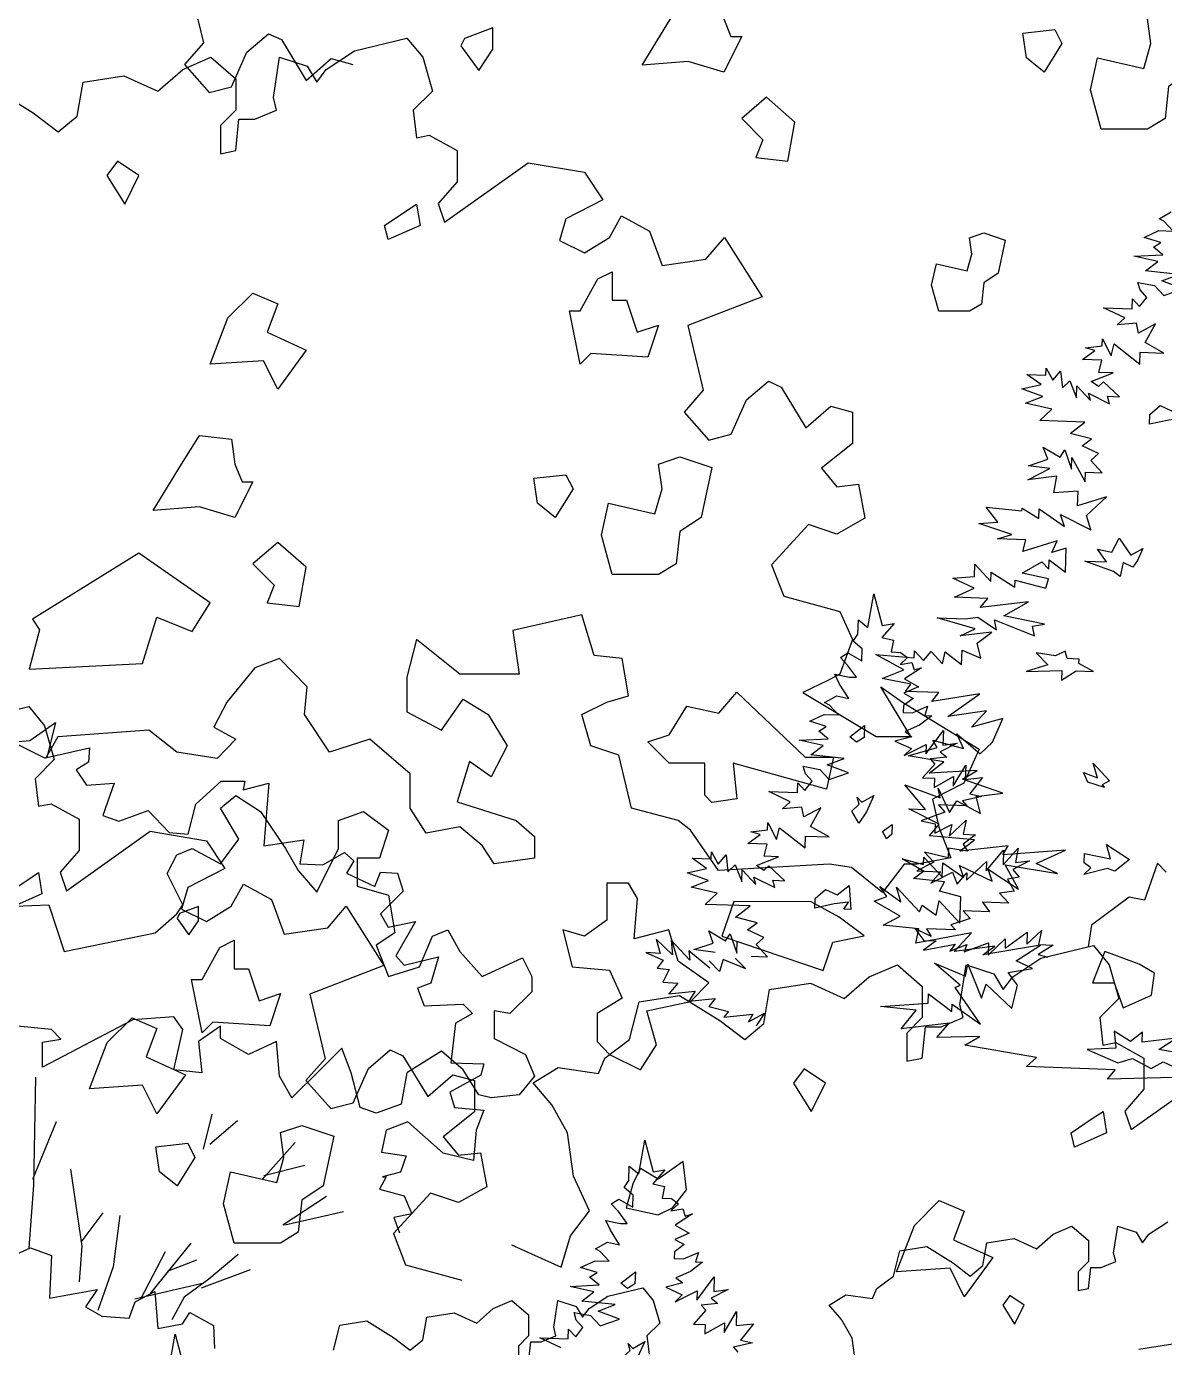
# Model space of a CAD drawing. Header units: inches. Extents: x 11.9 to 85.3, y 21.1 to 37.4.
# Drawn here: x 26.448 to 27.016, y 23.206 to 23.866 of the extents above; entities that cross this region are included whole.
import ezdxf

# ---------------------------------------------------------------- set-up
doc = ezdxf.new("R2010")
doc.units = ezdxf.units.IN
doc.header["$MEASUREMENT"] = 0
doc.layers.add('CAY', color=94, linetype='Continuous')
doc.layers.add('CAY-3', color=61, linetype='Continuous')

# ---------------------------------------------------------------- blocks, each defined once
blk = doc.blocks.new('A$C76451831')
at = {"layer": 'CAY'}
for p, q in [((2471.8, 2031.9), (2478.5, 2069.3)), ((2478.5, 2069.3), (2487.7, 2034.1)), ((2460.6, 2024.6), (2461.2, 2040.4)), ((2461.2, 2040.4), (2471.8, 2031.9)), ((2500.9, 2036.3), (2487.3, 2020.9)), ((2487.7, 2034.1), (2500.9, 2036.3)), ((2455.4, 2016.6), (2460.6, 2024.6)), ((2465.5, 2008.1), (2455.4, 2016.6)), ((2487.3, 2020.9), (2500.3, 2017.8)), ((2500.3, 2017.8), (2497.6, 2004.7)), ((2441.2, 1998.5), (2449.5, 2003.7)), ((2449, 1990.1), (2441.2, 1998.5)), ((2449.5, 2003.7), (2465, 1995)), ((2465, 1995), (2465.5, 2008.1)), ((2497.6, 2004.7), (2508, 2004.3)), ((2515.9, 1998.6), (2507.5, 1990.8)), ((2508, 2004.3), (2515.9, 1998.6)), ((2459, 1976.6), (2449, 1990.1)), ((2507.5, 1990.8), (2520.7, 1993)), ((2531.4, 1987.2), (2512.4, 1974.7)), ((2520.7, 1993), (2523.1, 1984.8)), ((2523.1, 1984.8), (2531.4, 1987.2)), ((2435.1, 1980.1), (2451.3, 1976.8)), ((2440.1, 1969.1), (2435.1, 1980.1)), ((2450.4, 1952.9), (2440.1, 1969.1)), ((2451.3, 1976.8), (2459, 1976.6)), ((2512.4, 1974.7), (2527.9, 1966)), ((2423.5, 1948.4), (2437, 1956)), ((2437, 1956), (2450.4, 1952.9)), ((2527.9, 1966), (2511.8, 1958.9)), ((2511.8, 1958.9), (2522, 1953.1)), ((1479.9, 1929.8), (1538.3, 1944)), ((1538.3, 1944), (1555.9, 1922.7)), ((2428.9, 1945.4), (2423.5, 1948.4)), ((2438.9, 1934.7), (2428.9, 1945.4)), ((2511.3, 1945.3), (2511.1, 1937.6)), ((2522, 1953.1), (2511.3, 1945.3)), ((2521.5, 1937.2), (2538.1, 1944.4)), ((2538.1, 1944.4), (2535, 1934)), ((2407, 1927.6), (2423.1, 1935.2)), ((2425.3, 1922), (2407, 1927.6)), ((2423.1, 1935.2), (2438.9, 1934.7)), ((2511.1, 1937.6), (2521.5, 1937.2)), ((2542.7, 1933.8), (2529.2, 1923.4)), ((2535, 1934), (2542.7, 1933.8)), ((1555.9, 1922.7), (1566.6, 1885)), ((2417, 1916.8), (2425.3, 1922)), ((2427.6, 1908.3), (2417, 1916.8)), ((2520.6, 1910.5), (2501.8, 1905.7)), ((2529.2, 1923.4), (2513.1, 1916.2)), ((2513.1, 1916.2), (2520.6, 1910.5)), ((2536.2, 1891.4), (2555.7, 1917.4)), ((2555.7, 1917.4), (2555.1, 1901.1)), ((2395.4, 1906.7), (2427.6, 1908.3)), ((2421.9, 1900.8), (2395.4, 1906.7)), ((2408.4, 1890.4), (2421.9, 1900.8)), ((2501.8, 1905.7), (2520.1, 1897.4)), ((2512.1, 1889.5), (2536.6, 1901.8)), ((2520.1, 1897.4), (2512.1, 1889.5)), ((2536.6, 1901.8), (2536.2, 1891.4)), ((2571.1, 1903.3), (2552.1, 1893.5)), ((2555.1, 1901.1), (2571.1, 1903.3)), ((1566.6, 1885), (1545.3, 1863.8)), ((2445.4, 1886.4), (2408.4, 1890.4)), ((2426.6, 1879.3), (2445.4, 1886.4)), ((2559.6, 1887.8), (2541, 1885.8)), ((2541, 1885.8), (2546.2, 1880.1)), ((2552.1, 1893.5), (2559.6, 1887.8)), ((2402.2, 1869.3), (2399.8, 1877.6)), ((2399.8, 1877.6), (2418.2, 1874.2)), ((2409.6, 1860.9), (2402.2, 1869.3)), ((2418.2, 1874.2), (2428.7, 1862.9)), ((2450.3, 1870.4), (2426.6, 1879.3)), ((2428.7, 1862.9), (2450.3, 1870.4)), ((2546.2, 1880.1), (2532.6, 1864.8)), ((2545.3, 1853.9), (2567, 1866.3)), ((2566.7, 1855.4), (2580.6, 1878.9)), ((2567, 1866.3), (2566.7, 1855.4)), ((2580.6, 1878.9), (2580.1, 1863.1)), ((1545.3, 1863.8), (1548.9, 1833.1)), ((2393.3, 1848.3), (2393.7, 1859.2)), ((2393.7, 1859.2), (2401.6, 1850.7)), ((2401.6, 1850.7), (2409.6, 1860.9)), ((2532.6, 1864.8), (2545.7, 1864.3)), ((2545.7, 1864.3), (2545.3, 1853.9)), ((2580.1, 1863.1), (2599.2, 1865.2)), ((2599.2, 1865.2), (2585, 1847.1)), ((2361.6, 1849.4), (2393.3, 1848.3)), ((2385.3, 1838.2), (2361.6, 1849.4)), ((2376.8, 1830.3), (2385.3, 1838.2)), ((2598.4, 1843.9), (2577, 1839.2)), ((2577, 1839.2), (2581.8, 1833.6)), ((2585, 1847.1), (2598.4, 1843.9)), ((1548.9, 1833.1), (1563, 1836)), ((1563, 1836), (1594.3, 1818.9)), ((2398.2, 1832.3), (2376.8, 1830.3)), ((2400.5, 1821.3), (2398.2, 1832.3)), ((2419.5, 1831.5), (2400.5, 1821.3)), ((2407.9, 1810.6), (2419.5, 1831.5)), ((2557.5, 1826.7), (2530.9, 1816.8)), ((2581.8, 1833.6), (2550.1, 1834.7)), ((2550.1, 1834.7), (2557.5, 1826.7)), ((1594.3, 1818.9), (1594.3, 1784.1)), ((2360.1, 1806.9), (2360.4, 1815)), ((2360.4, 1815), (2370.2, 1796.1)), ((2370.2, 1796.1), (2373.4, 1809.1)), ((2373.4, 1809.1), (2402, 1786.8)), ((2428.8, 1799), (2407.9, 1810.6)), ((2530.9, 1816.8), (2546.6, 1813.5)), ((2546.6, 1813.5), (2546.3, 1803.1)), ((2546.3, 1803.1), (2565.2, 1812.8)), ((2562, 1799.8), (2581.2, 1817.7)), ((2565.2, 1812.8), (2562, 1799.8)), ((2581.2, 1817.7), (2577.9, 1802)), ((1580.1, 1739.3), (1673.3, 1805.4)), ((1673.3, 1805.4), (1735.8, 1794.7)), ((1735.8, 1794.7), (1756.4, 1764.1)), ((2338.3, 1791.8), (2351.8, 1801.7)), ((2341.5, 1804.8), (2360.1, 1806.9)), ((2351.8, 1801.7), (2341.5, 1804.8)), ((2402, 1786.8), (2402.5, 1799.9)), ((2402.5, 1799.9), (2428.8, 1799)), ((2591.5, 1801.5), (2577.6, 1791.1)), ((2577.9, 1802), (2591.5, 1801.5)), ((1594.3, 1784.1), (1573, 1759.9)), ((2297.4, 1774.6), (2297.7, 1782.3)), ((2297.7, 1782.3), (2305.3, 1768.9)), ((2305.3, 1768.9), (2313.9, 1779)), ((2313.9, 1779), (2315.9, 1760.3)), ((2359.6, 1791), (2338.3, 1791.8)), ((2356.4, 1777.5), (2359.6, 1791)), ((2561.2, 1775.8), (2534.7, 1782.2)), ((2534.7, 1782.2), (2545.1, 1770.9)), ((2561.5, 1786.7), (2561.2, 1775.8)), ((2582.7, 1783.2), (2561.5, 1786.7)), ((2577.6, 1791.1), (2582.7, 1783.2)), ((2603.3, 1761.2), (2622.6, 1784.5)), ((2622.1, 1768.2), (2639, 1786.7)), ((2622.6, 1784.5), (2622.1, 1768.2)), ((2639, 1786.7), (2635.8, 1770.5)), ((1756.4, 1764.1), (1715.1, 1742.8)), ((2270.6, 1759.2), (2292, 1763.9)), ((2292, 1763.9), (2276.1, 1775.3)), ((2276.1, 1775.3), (2297.4, 1774.6)), ((2315.9, 1760.3), (2323.9, 1768.2)), ((2323.9, 1768.2), (2331.4, 1749.4)), ((2347.9, 1767.4), (2372.2, 1777)), ((2355.9, 1761.7), (2347.9, 1767.4)), ((2361.5, 1766.9), (2355.9, 1761.7)), ((2372.2, 1777), (2356.4, 1777.5)), ((2379.5, 1750.4), (2361.5, 1766.9)), ((2545.1, 1770.9), (2526.2, 1761.2)), ((2581.6, 1751.1), (2603.6, 1771.6)), ((2603.6, 1771.6), (2603.3, 1761.2)), ((2651.7, 1772.6), (2632.8, 1762.9)), ((2635.8, 1770.5), (2651.7, 1772.6)), ((1573, 1759.9), (1580.1, 1739.3)), ((2294.3, 1750.7), (2270.6, 1759.2)), ((2275, 1743.2), (2294.3, 1750.7)), ((2331.4, 1749.4), (2331.9, 1762.5)), ((2331.9, 1762.5), (2347.1, 1746.1)), ((2347.1, 1746.1), (2344.7, 1754.4)), ((2344.7, 1754.4), (2368.3, 1742.7)), ((2365.9, 1750.9), (2379.5, 1750.4)), ((2368.3, 1742.7), (2365.9, 1750.9)), ((2526.2, 1761.2), (2552.9, 1760.2)), ((2552.9, 1760.2), (2541.6, 1747.5)), ((2541.6, 1747.5), (2566, 1759.8)), ((2566, 1759.8), (2571, 1746.5)), ((2571, 1746.5), (2581.9, 1759.2)), ((2581.9, 1759.2), (2581.6, 1751.1)), ((2640.2, 1754.5), (2627, 1752.2)), ((2627, 1752.2), (2634.6, 1738.8)), ((2632.8, 1762.9), (2640.2, 1754.5)), ((1715.1, 1742.8), (1708.1, 1718.6)), ((1763.5, 1722.2), (1777.1, 1746.4)), ((1777.1, 1746.4), (1808.3, 1729.3)), ((2304.2, 1736.7), (2275, 1743.2)), ((2290.6, 1724.1), (2304.2, 1736.7)), ((2634.6, 1738.8), (2618.3, 1736.6)), ((2618.3, 1736.6), (2628.7, 1725.4)), ((1735.8, 1705.1), (1763.5, 1722.2)), ((1808.3, 1729.3), (1822.5, 1690.9)), ((1870.8, 1698), (1891.4, 1722.2)), ((1891.4, 1722.2), (1933.3, 1656.1)), ((2340.9, 1722.3), (2290.6, 1724.1)), ((2324.6, 1709.7), (2340.9, 1722.3)), ((2628.7, 1725.4), (2599.3, 1726.4)), ((2599.3, 1726.4), (2607.1, 1715.7)), ((1708.1, 1718.6), (1735.8, 1705.1)), ((2348.4, 1703.5), (2324.6, 1709.7)), ((2585.5, 1708.3), (2564, 1701.4)), ((2577.7, 1716.8), (2585.5, 1708.3)), ((2607.1, 1715.7), (2577.7, 1716.8)), ((1822.5, 1690.9), (1870.8, 1698)), ((2294.6, 1694.5), (2313.2, 1683.4)), ((2299.6, 1681.1), (2294.6, 1694.5)), ((2313.2, 1683.4), (2318.5, 1691.4)), ((2318.5, 1691.4), (2325.9, 1669.8)), ((2337.7, 1695.7), (2348.4, 1703.5)), ((2356, 1687.3), (2337.7, 1695.7)), ((2524, 1697.3), (2533.9, 1683.8)), ((2542.3, 1688.5), (2524, 1697.3)), ((2569.2, 1695.7), (2537.1, 1696.9)), ((2537.1, 1696.9), (2542.3, 1688.5)), ((2564, 1701.4), (2569.2, 1695.7)), ((2624.3, 1675.2), (2648.9, 1693)), ((2648.4, 1679.8), (2664.8, 1695.1)), ((2648.9, 1693), (2648.4, 1679.8)), ((2664.8, 1695.1), (2661.6, 1679.4)), ((2236.3, 1685.2), (2240.6, 1669.3)), ((2254.4, 1667.9), (2236.3, 1685.2)), ((2252.8, 1684.1), (2254.4, 1667.9)), ((2273.6, 1662), (2252.8, 1684.1)), ((2278, 1673.7), (2299.6, 1681.1)), ((2325.9, 1669.8), (2326.4, 1682.9)), ((2347.5, 1679.5), (2356, 1687.3)), ((2360.2, 1665.9), (2347.5, 1679.5)), ((2547.5, 1683.4), (2533.6, 1673)), ((2533.6, 1673), (2568.7, 1679.9)), ((2533.9, 1683.8), (2547.5, 1683.4)), ((2568.7, 1679.9), (2563, 1671.9)), ((2563, 1671.9), (2581.8, 1679.4)), ((2578.8, 1671.4), (2605.9, 1681.3)), ((2581.8, 1679.4), (2578.8, 1671.4)), ((2605.4, 1667.7), (2624.6, 1685.6)), ((2605.9, 1681.3), (2605.4, 1667.7)), ((2624.6, 1685.6), (2624.3, 1675.2)), ((2677.9, 1678.8), (2661.2, 1668.5)), ((2661.6, 1679.4), (2677.9, 1678.8)), ((2664.3, 1664.1), (2722.6, 1678.3)), ((2722.6, 1678.3), (2740.3, 1657)), ((2224.6, 1670.4), (2244.1, 1661.9)), ((2240.6, 1669.3), (2224.6, 1670.4)), ((2244.1, 1661.9), (2237.2, 1653)), ((2272.6, 1672.4), (2273.6, 1662)), ((2295.9, 1653.3), (2272.6, 1672.4)), ((2301.9, 1670.6), (2278, 1673.7)), ((2306.7, 1649.3), (2295.1, 1661.4)), ((2310.8, 1662.9), (2306.7, 1649.3)), ((2336, 1652.2), (2310.8, 1662.9)), ((2323.9, 1664.2), (2336, 1652.2)), ((2341.7, 1666.5), (2360.2, 1665.9)), ((2633, 1643.5), (2664.3, 1664.1)), ((2661.2, 1668.5), (2672, 1665.4)), ((1933.3, 1656.1), (1850.8, 1624.3)), ((2237.2, 1653), (2250.5, 1651.6)), ((2250.5, 1651.6), (2243.7, 1637.7)), ((2473.2, 1643.5), (2504.5, 1657)), ((2504.5, 1657), (2532.2, 1632.9)), ((2574, 1612.2), (2581.1, 1657)), ((2581.1, 1657), (2611.8, 1647)), ((2611.8, 1647), (2622.4, 1629.3)), ((2740.3, 1657), (2750.9, 1619.3)), ((2243.7, 1637.7), (2260.2, 1636.6)), ((2260.2, 1636.6), (2250.4, 1624.7)), ((2362.4, 1629.3), (2407.8, 1636.4)), ((2407.8, 1636.4), (2445.5, 1619.3)), ((2445.5, 1619.3), (2473.2, 1643.5)), ((2532.2, 1632.9), (2532.2, 1598.1)), ((2622.4, 1629.3), (2633, 1643.5)), ((1850.8, 1624.3), (1867.9, 1552.3)), ((2217.3, 1615.8), (2262.1, 1622.8)), ((2250.4, 1624.7), (2279.7, 1627.6)), ((2262.1, 1622.8), (2306.9, 1595.1)), ((2279.7, 1627.6), (2272.6, 1616.4)), ((2272.6, 1616.4), (2301.9, 1619.3)), ((2301.9, 1619.3), (2294.6, 1610.4)), ((2355.9, 1591.6), (2362.4, 1629.3)), ((2750.9, 1619.3), (2729.7, 1598.1)), ((2206.7, 1573.9), (2217.3, 1615.8)), ((2294.6, 1610.4), (2316.5, 1604.8)), ((2316.5, 1604.8), (2311.6, 1598.8)), ((2311.6, 1598.8), (2343.6, 1601.9)), ((2339, 1593.3), (2356.7, 1603.2)), ((2343.6, 1601.9), (2339, 1593.3)), ((2356.7, 1603.2), (2347.6, 1589.1)), ((2577.6, 1598.1), (2574, 1612.2)), ((2306.9, 1595.1), (2334.7, 1573.9)), ((2334.7, 1573.9), (2355.9, 1591.6)), ((2532.2, 1598.1), (2515.1, 1580.9)), ((2532.2, 1553.2), (2535.7, 1588)), ((2535.7, 1588), (2553.4, 1588)), ((2553.4, 1588), (2577.6, 1598.1)), ((2729.7, 1598.1), (2733.2, 1567.4)), ((2179, 1553.2), (2206.7, 1573.9)), ((2515.1, 1580.9), (2515.1, 1549.7)), ((1916.2, 1541.7), (1940.4, 1562.3)), ((1940.4, 1562.3), (1954.5, 1555.8)), ((2733.2, 1567.4), (2747.4, 1570.3)), ((2747.4, 1570.3), (2778.6, 1553.2)), ((1867.9, 1552.3), (1846.6, 1528.1)), ((1954.5, 1555.8), (1982.2, 1510.4)), ((2099.4, 1525.5), (2127.1, 1542.6)), ((2127.1, 1542.6), (2171.9, 1536.1)), ((2171.9, 1536.1), (2179, 1553.2)), ((2515.1, 1549.7), (2532.2, 1553.2)), ((2778.6, 1553.2), (2778.6, 1518.4)), ((1846.6, 1528.1), (1874.3, 1496.9)), ((1899.1, 1503.3), (1916.2, 1541.7)), ((1982.2, 1510.4), (2010, 1534.6)), ((2010, 1534.6), (2034.1, 1528.1)), ((2034.1, 1528.1), (2034.1, 1493.3)), ((2764.5, 1473.6), (2857.6, 1539.7)), ((2120, 1501.3), (2099.4, 1525.5)), ((2778.6, 1518.4), (2757.4, 1494.2)), ((1874.3, 1496.9), (1899.1, 1503.3)), ((2137.7, 1470.1), (2120, 1501.3)), ((2034.1, 1493.3), (1999.3, 1465.6)), ((2757.4, 1494.2), (2764.5, 1473.6)), ((2144.2, 1421.7), (2137.7, 1470.1)), ((1999.3, 1465.6), (2016.4, 1445)), ((2016.4, 1445), (2040.6, 1447.9)), ((2040.6, 1447.9), (2047.7, 1410.1)), ((2161.9, 1383.3), (2144.2, 1421.7)), ((1985.2, 1403.1), (1943.9, 1358.2)), ((2016.4, 1392.5), (1985.2, 1403.1)), ((2047.7, 1410.1), (2016.4, 1392.5)), ((2140.7, 1355.6), (2161.9, 1383.3)), ((1943.9, 1358.2), (1957.5, 1323.4)), ((2130.6, 1320.8), (2140.7, 1355.6)), ((3035.1, 1358.6), (3052.2, 1286.6)), ((2075.2, 1345.6), (2130.6, 1320.8)), ((1957.5, 1323.4), (2020, 1306.3)), ((1732.8, 1302.8), (1656.2, 1285.1)), ((5943, 1269.4), (5949.7, 1306.8)), ((5949.7, 1306.8), (5958.9, 1271.5)), ((3052.2, 1286.6), (3031, 1262.4)), ((5931.9, 1262.1), (5932.4, 1277.9)), ((5932.4, 1277.9), (5943, 1269.4)), ((5972.1, 1273.8), (5958.5, 1258.4)), ((5958.9, 1271.5), (5972.1, 1273.8)), ((5926.6, 1254.1), (5931.9, 1262.1)), ((5936.7, 1245.6), (5926.6, 1254.1)), ((5958.5, 1258.4), (5971.5, 1255.2)), ((5971.5, 1255.2), (5968.8, 1242.2)), ((5912.4, 1236), (5920.7, 1241.1)), ((5920.2, 1227.6), (5912.4, 1236)), ((5920.7, 1241.1), (5936.3, 1232.4)), ((5936.3, 1232.4), (5936.7, 1245.6)), ((5968.8, 1242.2), (5979.2, 1241.8)), ((5987.1, 1236.1), (5978.7, 1228.2)), ((5979.2, 1241.8), (5987.1, 1236.1)), ((5930.2, 1214.1), (5920.2, 1227.6)), ((5978.7, 1228.2), (5991.9, 1230.5)), ((6002.6, 1224.7), (5983.6, 1212.2)), ((5991.9, 1230.5), (5994.4, 1222.3)), ((5994.4, 1222.3), (6002.6, 1224.7)), ((5906.3, 1217.6), (5922.5, 1214.3)), ((5911.3, 1206.6), (5906.3, 1217.6)), ((5921.6, 1190.3), (5911.3, 1206.6)), ((5922.5, 1214.3), (5930.2, 1214.1)), ((5983.6, 1212.2), (5999.1, 1203.5)), ((5894.8, 1185.8), (5908.2, 1193.5)), ((5908.2, 1193.5), (5921.6, 1190.3)), ((5993.3, 1190.6), (5982.6, 1182.8)), ((5999.1, 1203.5), (5983, 1196.4)), ((5983, 1196.4), (5993.3, 1190.6)), ((5247.5, 1178.6), (5266.4, 1187)), ((5266.4, 1187), (5289.7, 1178.6)), ((5289.7, 1178.6), (5287.5, 1131.1)), ((5900.1, 1182.9), (5894.8, 1185.8)), ((5910.1, 1172.2), (5900.1, 1182.9)), ((5982.6, 1182.8), (5982.3, 1175.1)), ((5992.7, 1174.7), (6009.3, 1181.8)), ((6009.3, 1181.8), (6006.2, 1171.5)), ((5878.2, 1165.1), (5894.3, 1172.7)), ((5896.6, 1159.5), (5878.2, 1165.1)), ((5894.3, 1172.7), (5910.1, 1172.2)), ((5982.3, 1175.1), (5992.7, 1174.7)), ((6000.4, 1160.8), (5984.3, 1153.7)), ((6013.9, 1171.3), (6000.4, 1160.8)), ((6006.2, 1171.5), (6013.9, 1171.3)), ((5888.2, 1154.3), (5896.6, 1159.5)), ((5898.8, 1145.8), (5888.2, 1154.3)), ((5991.8, 1148), (5973, 1143.2)), ((5984.3, 1153.7), (5991.8, 1148)), ((6007.4, 1128.9), (6026.9, 1154.9)), ((6026.9, 1154.9), (6026.3, 1138.6)), ((5287.5, 1131.1), (5340.3, 1140.6)), ((5340.3, 1140.6), (5327.6, 1121.6)), ((5382.5, 1126.9), (5404.6, 1138.5)), ((5404.6, 1138.5), (5407.8, 1097.4)), ((5866.6, 1144.2), (5898.8, 1145.8)), ((5893.1, 1138.3), (5866.6, 1144.2)), ((5879.6, 1127.9), (5893.1, 1138.3)), ((5973, 1143.2), (5991.3, 1134.9)), ((5983.3, 1127), (6007.8, 1139.3)), ((5991.3, 1134.9), (5983.3, 1127)), ((6007.8, 1139.3), (6007.4, 1128.9)), ((6042.3, 1140.8), (6023.3, 1131)), ((6026.3, 1138.6), (6042.3, 1140.8)), ((5327.6, 1121.6), (5345.5, 1111.1)), ((5376.1, 1109), (5382.5, 1126.9)), ((5916.6, 1123.9), (5879.6, 1127.9)), ((5897.8, 1116.8), (5916.6, 1123.9)), ((5921.5, 1107.8), (5897.8, 1116.8)), ((6017.4, 1117.6), (6003.8, 1102.2)), ((6030.9, 1125.3), (6012.2, 1123.3)), ((6012.2, 1123.3), (6017.4, 1117.6)), ((6023.3, 1131), (6030.9, 1125.3)), ((5345.5, 1111.1), (5376.1, 1109)), ((5407.8, 1097.4), (5435.2, 1102.7)), ((5435.2, 1102.7), (5443.6, 1115.3)), ((5443.6, 1115.3), (5470, 1100.6)), ((5871, 1115), (5889.4, 1111.7)), ((5873.4, 1106.8), (5871, 1115)), ((5880.8, 1098.4), (5873.4, 1106.8)), ((5889.4, 1111.7), (5899.9, 1100.4)), ((5899.9, 1100.4), (5921.5, 1107.8)), ((6003.8, 1102.2), (6016.9, 1101.8)), ((6016.5, 1091.4), (6038.3, 1103.8)), ((6037.9, 1092.9), (6051.8, 1116.4)), ((6038.3, 1103.8), (6037.9, 1092.9)), ((6051.8, 1116.4), (6051.3, 1100.6)), ((6051.3, 1100.6), (6070.4, 1102.6)), ((6070.4, 1102.6), (6056.2, 1084.5)), ((5420.6, 1053.6), (5427.3, 1091)), ((5427.3, 1091), (5436.5, 1055.8)), ((5470, 1100.6), (5471.1, 1075.2)), ((5864.5, 1085.8), (5864.9, 1096.7)), ((5864.9, 1096.7), (5872.8, 1088.2)), ((5872.8, 1088.2), (5880.8, 1098.4)), ((6016.9, 1101.8), (6016.5, 1091.4)), ((5856.5, 1075.7), (5832.8, 1086.9)), ((5832.8, 1086.9), (5864.5, 1085.8)), ((6069.6, 1081.4), (6048.2, 1076.7)), ((6048.2, 1076.7), (6053, 1071.1)), ((6056.2, 1084.5), (6069.6, 1081.4)), ((3915.1, 501.1), (3898, 463.3)), ((3898, 463.3), (3863.2, 445.6)), ((3863.2, 445.6), (3870.3, 414.4)), ((3870.3, 414.4), (3883.8, 380.2)), ((3831.9, 373.1), (3807.8, 341.8)), ((3846.1, 373.1), (3831.9, 373.1)), ((3883.8, 380.2), (3846.1, 373.1))]:
    blk.add_line(p, q, dxfattribs=at)
for points in [[(2451.7, 1910.2), (2468, 1922.8), (2467.5, 1909.6), (2459.2, 1904.5)], [(2453.8, 1827.6), (2462.2, 1835.5), (2459.8, 1843.3), (2465, 1837.6), (2478.4, 1845.3), (2470.1, 1827), (2461.5, 1814.2)], [(1537.1, 1751.5), (1548.9, 1759.4), (1552.9, 1735.6), (1517.3, 1719.8), (1513.3, 1735.6)], [(2452.7, 1718.4), (2445, 1718.7), (2450.2, 1726.6), (2434.3, 1724.5), (2412.8, 1719.8), (2413.2, 1730.7), (2424.4, 1740.7), (2437.4, 1734.8), (2450.9, 1745.2)], [(1750.8, 1676.2), (1766.7, 1684.2), (1766.7, 1652.5), (1782.5, 1652.5), (1794.4, 1616.8), (1818.1, 1624.8), (1806.3, 1589.1), (1742.9, 1593.1), (1731.1, 1581.2), (1719.2, 1640.6), (1731.1, 1640.6)], [(5431.9, 1558.7), (5429.3, 1553.4), (5442.5, 1535), (5453, 1550.8), (5453, 1566.7)], [(2424.5, 1525.4), (2400.8, 1541.2), (2388.9, 1525.4), (2408.7, 1493.7)], [(2721.4, 1485.8), (2733.3, 1493.7), (2737.3, 1469.9), (2701.6, 1454.1), (2697.7, 1469.9)], [(1754.8, 1391.1), (1762.7, 1426.7), (1814.2, 1414.8), (1822.1, 1442.6), (1818.1, 1470.3), (1841.9, 1478.2), (1877.5, 1466.3), (1865.7, 1410.9), (1841.9, 1395), (1837.9, 1359.4), (1818.1, 1347.5), (1766.7, 1347.5)], [(1683.5, 1426.7), (1679.6, 1454.5), (1715.2, 1458.4), (1723.1, 1442.6), (1703.3, 1410.9)], [(5351.5, 1415.3), (5379.2, 1443), (5406.9, 1431.1), (5395, 1399.4), (5438.6, 1379.6), (5406.9, 1336.1), (5391, 1367.8), (5331.7, 1363.8)], [(2270.1, 1406.6), (2266.2, 1438.3), (2238.4, 1418.5), (2218.7, 1430.3), (2210.7, 1414.5), (2202.8, 1386.8), (2238.4, 1378.9), (2254.3, 1386.8)], [(2523.5, 1367), (2551.2, 1394.7), (2578.9, 1382.8), (2567, 1351.1), (2610.6, 1331.3), (2578.9, 1287.8), (2563.1, 1319.5), (2503.7, 1315.5)], [(3571.8, 1313.3), (3591.6, 1345), (3627.2, 1341), (3631.2, 1313.3), (3639.1, 1293.5), (3651, 1293.5), (3631.2, 1253.9), (3591.6, 1265.8), (3540.1, 1261.8)], [(4038.9, 1234.1), (4046.9, 1269.7), (4098.3, 1257.8), (4106.2, 1285.6), (4102.3, 1313.3), (4126, 1321.2), (4161.7, 1309.3), (4149.8, 1253.9), (4126, 1238), (4122.1, 1202.4), (4102.3, 1190.5), (4050.8, 1190.5)], [(3342.6, 1291.2), (3338.7, 1283.3), (3358.5, 1255.6), (3374.3, 1279.3), (3374.3, 1303.1)], [(3967.7, 1269.7), (3963.7, 1297.4), (3999.3, 1301.4), (4007.3, 1285.6), (3987.5, 1253.9)], [(3702.4, 1154.9), (3710.3, 1198.4), (3678.7, 1226.2), (3651, 1202.4), (3674.7, 1178.6), (3666.8, 1158.8)], [(5922.9, 1147.7), (5939.2, 1160.3), (5938.7, 1147.1), (5930.4, 1142)], [(3862.3, 1017), (3867.6, 1040.8), (3901.9, 1032.9), (3907.2, 1051.4), (3904.5, 1069.8), (3920.4, 1075.1), (3944.1, 1067.2), (3936.2, 1030.2), (3920.4, 1019.7), (3917.7, 995.9), (3904.5, 988), (3870.2, 988)], [(5925, 1065.1), (5933.4, 1073), (5931, 1080.8), (5936.2, 1075.1), (5949.6, 1082.8), (5941.3, 1064.5), (5932.7, 1051.7)], [(4144.6, 860.9), (4136.9, 861.2), (4142.2, 869.2), (4126.3, 867), (4104.8, 862.3), (4105.2, 873.2), (4116.4, 883.2), (4129.3, 877.3), (4142.8, 887.7)], [(4064.6, 698.7), (4032.9, 710.2), (4056.9, 709.4), (4046.9, 723.3), (4062.7, 720.1), (4070.9, 735.6), (4083.8, 716.6), (4097.3, 724.3), (4091.3, 710.9), (4086.1, 703.4), (4075.4, 708.7), (4072.1, 693)], [(4013.2, 601.7), (4010.8, 609.9), (4000.2, 604.8), (3978.6, 608.3), (3991.7, 594.7), (3967.4, 587.4), (4007.3, 588.7), (4006.9, 577.9), (4023.2, 588.2), (4042.2, 587.5), (4026.2, 596.2), (4026.3, 601.2)], [(4054.6, 458.4), (4036.2, 464.5), (4031.1, 475.1), (4046.8, 469.1), (4041.9, 485.6), (4060.3, 465.9), (4052, 461.2)], [(4032, 374.8), (4032.4, 385.2), (4061.2, 379.2), (4056.8, 395.2), (4082.5, 378.5), (4066.1, 365.4), (4058.1, 368.4), (4031.6, 361.7), (4039.5, 369.1)], [(4138.2, 144.9), (4133.9, 163.6), (4114.9, 167), (4134.4, 179.5), (4096.7, 175.3), (4097, 186.2), (4083.5, 175.8), (4065.4, 187.3), (4067.4, 168.6), (4035.2, 167), (4069.6, 152.2), (4085.6, 157.1), (4106.5, 146), (4119.9, 153.2)]]:
    blk.add_lwpolyline(points, close=True, dxfattribs=at)
for points in [[(2492.6, 1796.8), (2487.9, 1805.1), (2498.6, 1812.9), (2498.2, 1802), (2492.6, 1796.8)], [(5231.6, 1748.1), (5265.4, 1751.3), (5293.9, 1771.3), (5284.4, 1732.3), (5331.8, 1742.9), (5330.8, 1727), (5317.1, 1718.6), (5328.7, 1701.7), (5359.3, 1703.8), (5346.6, 1668), (5364.5, 1661.6), (5397.2, 1673.2), (5420.4, 1649), (5441.5, 1646.9), (5450, 1680.6), (5478.4, 1705.9), (5504.8, 1705.9), (5502.7, 1696.5), (5531.2, 1703.8), (5525.9, 1634.2), (5570.2, 1640.6), (5566, 1614.2), (5591.3, 1613.1), (5615.5, 1626.8), (5626.1, 1617.3), (5617.7, 1603.6), (5649.3, 1588.9), (5655.6, 1604.7), (5674.6, 1603.6), (5680.9, 1583.6), (5655.6, 1558.3), (5664.1, 1543.5), (5694.7, 1549.8), (5672.5, 1511.9), (5682, 1501.3), (5720, 1510.8), (5711.5, 1481.3), (5696.8, 1476), (5704.1, 1456), (5747.4, 1458.1), (5757.9, 1447.5), (5738.9, 1437), (5733.7, 1392.7), (5770.6, 1391.6), (5767.4, 1379), (5732.6, 1360), (5737.9, 1343.1), (5770.6, 1340), (5762.2, 1317.8), (5759, 1284.1), (5725.2, 1292.5), (5686.2, 1327.3), (5662, 1317.8), (5656.7, 1293.6), (5684.1, 1289.3), (5677.8, 1271.4), (5657.7, 1266.1), (5662, 1266.1), (5654.6, 1252.4), (5682, 1245), (5690.4, 1225), (5670.4, 1220.8), (5676.7, 1203.9)], [(5271.7, 1376.9), (5269.6, 1256.6), (5264.3, 1187)], [(5294.9, 1327.3), (5268.6, 1263)], [(5467.9, 1335.7), (5458.4, 1296.7)], [(5496.4, 1328.4), (5465.8, 1302)], [(1877.3, 1228.2), (1884.3, 1256.1), (1914.2, 1260.8), (1944.1, 1242.4), (1962.6, 1228.2), (1976.7, 1240), (1981, 1265.2), (2011.3, 1269.9), (2036.5, 1258.5), (2054.9, 1274.6), (2075.8, 1283.7), (2094.3, 1267.5), (2094.3, 1244.3), (2082.9, 1232.9), (2082.9, 1212.1)], [(2094.3, 1214.4), (2096.6, 1237.6), (2108.4, 1237.6), (2124.5, 1244.3), (2122.2, 1253.8), (2126.9, 1283.7), (2147.3, 1277), (2154.4, 1265.2), (2161.5, 1274.6), (2182.3, 1288.4), (2221.2, 1297.8), (2233, 1283.7), (2240.1, 1258.5), (2225.9, 1244.3), (2228.3, 1223.9)], [(5560.7, 1304.1), (5523.8, 1263)], [(5571.3, 1278.8), (5525.9, 1267.2)], [(5310.7, 1274.6), (5323.4, 1189.1), (5320.2, 1149.1)], [(5595.5, 1244), (5547, 1212.3)], [(5346.6, 1226.1), (5322.3, 1193.4)], [(5365.6, 1222.9), (5358.2, 1165.9), (5341.3, 1117.4)], [(5614.5, 1227.1), (5549.1, 1212.3)], [(4146.1, 136.4), (4058.1, 134.1), (4066.6, 144.6), (3967.9, 148.1), (3979.1, 158.1), (3899.4, 171.8), (3916.1, 181.6), (3868, 180.6), (3881.7, 196.4), (3828.5, 190.1), (3845, 210.9), (3805.3, 215), (3858.5, 218.6), (3858.8, 229), (3884.9, 209.5), (3885.2, 217.6), (3916.5, 195.2), (3888.5, 236.1), (3894, 238.6), (3865.5, 263.2), (3899.8, 248.8), (3902.6, 261.9), (3917.6, 224.2), (3923.1, 239.9), (3951.6, 212.6), (3957.9, 238.7), (3947.6, 252.6), (3974.4, 257.1), (3956.2, 265.5), (3983.5, 283.1), (3919.2, 272.2), (3932.7, 282.1), (3887.2, 276), (3906.5, 296.7), (3844.9, 285.2), (3848.2, 301.4), (3808.5, 305.5), (3827.4, 315.3), (3798.5, 332.2), (3812.3, 337.1), (3804.5, 348.3), (3827.9, 331.1), (3823.1, 347.6), (3848.9, 320), (3851.8, 327.6), (3867.3, 316.6), (3870.6, 332.4), (3893.7, 307.5), (3894.8, 337), (3871, 343.2), (3876.8, 353.5), (3842, 357.4), (3853.2, 365.2), (3829.6, 379.1), (3853.4, 372.9), (3853.7, 381), (3874.2, 359), (3874.8, 374.8), (3898.2, 358.2), (3893.2, 371.5), (3929.8, 354.3), (3925.3, 367.6), (3958.9, 345.2), (3944, 372.4), (4002.2, 362.7), (3978.5, 373.9), (4011.2, 388.7), (3941.7, 383.4), (3947.5, 393.6), (3893.8, 387.8), (3910.1, 400.4), (3860, 404.8), (3870.8, 417.6), (3837, 434.6), (3855.6, 434), (3832.5, 461.5), (3871.9, 447), (3869.5, 457.5), (3882.2, 430.8), (3890.3, 443.7), (3916.6, 429.6), (3911.8, 448.3), (3941.4, 452.3), (3896.6, 467.5), (3912.8, 477.3), (3859.7, 474.2), (3876, 486.8), (3836.3, 493.6), (3868.4, 502.9), (3863.7, 511.2), (3897.8, 501.9), (3890.2, 518), (3916.2, 495.8), (3930.2, 508.9), (3941.6, 535.3), (3906.8, 525.6), (3923.3, 543.6), (3880.5, 537.4), (3915.8, 562.4), (3862.5, 553.9), (3870.5, 564), (3833.4, 565.3), (3839.1, 573.3), (3807.2, 579.8), (3831.5, 589.4), (3800.4, 606.4), (3842.9, 602.6), (3843.1, 610.3), (3853.2, 599.5), (3861.7, 609.7), (3874.4, 596.1), (3877.5, 609.1), (3895.6, 595.3), (3896.2, 611.2), (3917.2, 602.3), (3912.8, 618.8), (3929.1, 631.3), (3894, 627.1), (3910.6, 634.7), (3868.4, 647.1), (3900.1, 646), (3913.8, 647.7), (3934.6, 633.9), (3932.3, 644.8), (3976.9, 627), (3974.6, 637.9), (3987.8, 640.2), (3942.8, 649.4), (3970.1, 664.8), (3916.4, 658.5), (3924.9, 668.7), (3887.8, 670), (3909.5, 680.1), (3885.8, 691.3), (3909.9, 693.2), (3910.4, 706.8), (3928.3, 687.6), (3928.7, 698), (3954.8, 681.2), (3955.1, 688.9), (3989.2, 680), (3992.3, 690.3), (3963.1, 696.8), (3984.8, 709.2), (3992.7, 701.2), (3993, 711.6), (4011.1, 697.8), (4012.1, 724.6), (3996, 719.7), (4001.9, 732.6), (3963.9, 720.8), (3967.1, 733.8), (3935.4, 734.9), (3951.4, 739.8), (3914.7, 752), (3936, 753.5), (3923, 770.3), (3962.8, 766.2), (3962.9, 768.9), (3981.5, 757.4), (3981.9, 768.2), (4010.2, 748.6), (4005.7, 761.9), (4039.5, 744.9), (4034.6, 760.9), (4056.7, 781.5), (4024.6, 771.7), (4025.2, 788), (3998.4, 786.2), (4001.7, 804.7), (3969.4, 800.4), (3993.9, 813.1), (3970, 816.2), (3991.5, 823.6), (3986.5, 837), (4005.2, 825.9), (4010.4, 833.9), (4017.9, 812.3), (4018.3, 825.4), (4033.2, 798.2), (4033.6, 809), (4052.2, 808.4), (4039.5, 822), (4047.9, 829.8), (4029.6, 838.2), (4040.3, 846), (4016.5, 852.2), (4032.8, 864.8), (3982.6, 866.6), (3996.2, 879.2), (3966.9, 885.7), (3986.2, 893.2), (3962.5, 901.7), (3984, 906.4), (3968.1, 917.8), (3989.3, 917.1), (3989.6, 924.8), (3997.3, 911.4), (4005.8, 921.5), (4007.9, 902.9), (4015.9, 910.7), (4023.4, 891.9), (4023.8, 905), (4039.1, 888.6), (4036.7, 896.9), (4060.3, 885.2), (4057.8, 893.4), (4071.4, 892.9), (4053.4, 909.4), (4047.8, 904.2), (4039.8, 909.9), (4064.2, 919.5), (4048.4, 920), (4051.5, 933.5), (4030.3, 934.3), (4043.8, 944.2), (4033.4, 947.3), (4052.1, 949.4), (4052.4, 957.5), (4062.1, 938.6), (4065.3, 951.6), (4094, 929.3), (4094.4, 942.4), (4120.7, 941.5), (4099.8, 953.1), (4111.4, 974), (4092.5, 963.8), (4090.1, 974.8), (4068.8, 972.8), (4077.2, 980.7), (4053.6, 991.9), (4085.3, 990.8), (4085.6, 1001.7), (4093.5, 993.3), (4101.6, 1003.4), (4094.2, 1011.8), (4091.7, 1020.1), (4110.2, 1016.7), (4120.7, 1005.5), (4142.2, 1012.9), (4118.5, 1021.8), (4137.3, 1028.9), (4100.3, 1032.9), (4113.8, 1043.3), (4087.3, 1049.2), (4119.5, 1050.8), (4109, 1059.4), (4117.3, 1064.5), (4098.9, 1070.1), (4115, 1077.7), (4130.9, 1077.2), (4120.8, 1088), (4115.5, 1090.9), (4128.9, 1098.6)], [(5444.7, 1192.3), (5399.3, 1136.4)], [(5416.2, 1182.8), (5388.8, 1130.1)], [(5497.4, 1179.7), (5464.7, 1152.2), (5437.3, 1132.2), (5423.6, 1106.9)], [(5451, 1173.3), (5418.3, 1160.7)], [(5456.3, 1142.7), (5511.1, 1162.8)]]:
    blk.add_lwpolyline(points, dxfattribs=at)
at = {"layer": 'CAY-3'}
for p, q in [((3100.6, 1276), (3124.7, 1296.6)), ((3124.7, 1296.6), (3138.9, 1290.1)), ((3138.9, 1290.1), (3166.6, 1244.7)), ((3220.2, 1277.6), (3278.5, 1291.8)), ((3278.5, 1291.8), (3296.2, 1270.6)), ((3029.1, 1257), (3060.4, 1270.6)), ((3060.4, 1270.6), (3088.1, 1246.4)), ((3083.5, 1237.6), (3100.6, 1276)), ((3130, 1225.7), (3137, 1270.6)), ((3137, 1270.6), (3167.7, 1260.5)), ((3166.6, 1244.7), (3194.3, 1268.9)), ((3188.9, 1257), (3220.2, 1277.6)), ((3194.3, 1268.9), (3218.5, 1262.4)), ((3296.2, 1270.6), (3306.9, 1232.8)), ((2918.3, 1242.8), (2963.7, 1249.9)), ((2963.7, 1249.9), (3001.4, 1232.8)), ((3001.4, 1232.8), (3029.1, 1257)), ((3031, 1262.4), (3058.7, 1231.2)), ((3167.7, 1260.5), (3178.3, 1242.8)), ((3178.3, 1242.8), (3188.9, 1257)), ((2773.2, 1229.3), (2818.1, 1236.4)), ((2818.1, 1236.4), (2862.9, 1208.6)), ((2911.8, 1205.1), (2918.3, 1242.8)), ((3058.7, 1231.2), (3083.5, 1237.6)), ((3088.1, 1246.4), (3088.1, 1211.6)), ((3133.5, 1211.6), (3130, 1225.7)), ((3306.9, 1232.8), (3285.6, 1211.6)), ((2862.9, 1208.6), (2890.6, 1187.4)), ((2890.6, 1187.4), (2911.8, 1205.1)), ((3088.1, 1211.6), (3071, 1194.5)), ((3109.3, 1201.6), (3133.5, 1211.6)), ((3285.6, 1211.6), (3289.2, 1180.9)), ((3071, 1194.5), (3071, 1163.2)), ((3088.1, 1166.8), (3091.6, 1201.6)), ((3091.6, 1201.6), (3109.3, 1201.6)), ((3289.2, 1180.9), (3303.3, 1183.9)), ((3303.3, 1183.9), (3334.6, 1166.8)), ((3071, 1163.2), (3088.1, 1166.8)), ((3334.6, 1166.8), (3334.6, 1131.9)), ((3320.4, 1087.1), (3413.6, 1153.2)), ((3413.6, 1153.2), (3476.1, 1142.6)), ((3334.6, 1131.9), (3313.3, 1107.8)), ((3476.1, 1142.6), (3496.7, 1111.9)), ((3313.3, 1107.8), (3320.4, 1087.1)), ((3496.7, 1111.9), (3455.4, 1090.7)), ((3455.4, 1090.7), (3448.4, 1066.5)), ((3503.8, 1070), (3517.3, 1094.2)), ((3517.3, 1094.2), (3548.6, 1077.1)), ((3548.6, 1077.1), (3562.7, 1038.8)), ((3448.4, 1066.5), (3476.1, 1052.9)), ((3476.1, 1052.9), (3503.8, 1070)), ((3611.1, 1045.8), (3631.7, 1070)), ((3631.7, 1070), (3673.6, 1003.9)), ((3562.7, 1038.8), (3611.1, 1045.8)), ((3673.6, 1003.9), (3591, 972.1)), ((3591, 972.1), (3608.1, 900.1)), ((3608.1, 900.1), (3586.9, 875.9)), ((3656.5, 889.5), (3680.7, 910.2)), ((3680.7, 910.2), (3694.8, 903.7)), ((3694.8, 903.7), (3722.5, 858.3)), ((3639.4, 851.2), (3656.5, 889.5)), ((3722.5, 858.3), (3750.2, 882.4)), ((3750.2, 882.4), (3774.4, 875.9)), ((3586.9, 875.9), (3614.6, 844.7)), ((3774.4, 875.9), (3774.4, 841.1)), ((3614.6, 844.7), (3639.4, 851.2)), ((3774.4, 841.1), (3739.6, 813.4)), ((3739.6, 813.4), (3756.7, 792.8)), ((3756.7, 792.8), (3780.9, 795.7)), ((3780.9, 795.7), (3788, 758)), ((3725.5, 750.9), (3684.2, 706.1)), ((3756.7, 740.3), (3725.5, 750.9)), ((3788, 758), (3756.7, 740.3)), ((3684.2, 706.1), (3697.8, 671.3)), ((3697.8, 671.3), (3760.3, 654.2)), ((3473.1, 650.6), (3396.5, 632.9)), ((3486.7, 605.2), (3473.1, 650.6)), ((3760.3, 654.2), (3774.4, 622.9)), ((3396.5, 632.9), (3403.5, 584.6)), ((3289.2, 622.9), (3278.5, 581)), ((3337.5, 584.6), (3289.2, 622.9)), ((3774.4, 622.9), (3760.3, 584.6)), ((3517.9, 601.7), (3486.7, 605.2)), ((3109.3, 591.6), (3078.1, 553.3)), ((3137, 601.7), (3109.3, 591.6)), ((3167.7, 570.4), (3137, 601.7)), ((3525, 560.4), (3517.9, 601.7)), ((3278.5, 581), (3278.5, 542.7)), ((3403.5, 584.6), (3337.5, 584.6)), ((3746.7, 577.5), (3719, 563.9)), ((3760.3, 584.6), (3746.7, 577.5)), ((3164.8, 539.7), (3167.7, 570.4)), ((3500.8, 553.3), (3525, 560.4)), ((3719, 563.9), (3800.7, 515.2)), ((3839, 515.2), (3805.7, 570.4)), ((3805.7, 570.4), (3829.8, 553.3)), ((3078.1, 553.3), (3063.9, 525.6)), ((3316.9, 522), (3341, 556.8)), ((3341, 556.8), (3368.8, 539.7)), ((3473.1, 539.7), (3500.8, 553.3)), ((3829.8, 553.3), (3915.1, 501.1)), ((3192.5, 497.8), (3164.8, 539.7)), ((3278.5, 542.7), (3316.9, 522)), ((3368.8, 539.7), (3390, 504.9)), ((3483.1, 504.9), (3473.1, 539.7)), ((2890.2, 514.9), (2876.6, 490.8)), ((2991.4, 522), (2890.2, 514.9)), ((3022.7, 497.8), (2991.4, 522)), ((3063.9, 525.6), (3088.1, 512)), ((3800.7, 515.2), (3839, 515.2)), ((2876.6, 490.8), (2841.8, 507.9)), ((3088.1, 512), (3067.5, 490.8)), ((3237.3, 512), (3192.5, 497.8)), ((3282.1, 473.7), (3237.3, 512)), ((3390, 504.9), (3372.3, 470.1)), ((3514.4, 494.3), (3483.1, 504.9)), ((3067.5, 490.8), (3022.7, 497.8)), ((3348.1, 487.2), (3334.6, 442.4)), ((3372.3, 470.1), (3348.1, 487.2)), ((3528.5, 435.3), (3514.4, 494.3)), ((3282.1, 435.3), (3282.1, 473.7)), ((76.8, 451.7), (62.5, 410.5)), ((86.7, 441.8), (76.8, 451.7)), ((3071, 435.3), (3088.1, 449.5)), ((3088.1, 449.5), (3115.8, 431.8)), ((3334.6, 442.4), (3400, 421.8)), ((3091.6, 401.1), (3071, 435.3)), ((3115.8, 431.8), (3143.5, 390.5)), ((3202.5, 421.8), (3230.2, 431.8)), ((3230.2, 431.8), (3257.9, 411.1)), ((3299.8, 407.6), (3282.1, 435.3)), ((3580.4, 421.8), (3528.5, 435.3)), ((45.4, 414.1), (3.5, 382.8)), ((62.5, 410.5), (45.4, 414.1)), ((3202.5, 390.5), (3202.5, 421.8)), ((3337.5, 414.7), (3299.8, 407.6)), ((3362.3, 394), (3337.5, 414.7)), ((3400, 421.8), (3420.6, 404.1)), ((3594, 411.1), (3580.4, 421.8)), ((3071, 373.4), (3091.6, 401.1)), ((3257.9, 411.1), (3247.9, 379.9)), ((3420.6, 404.1), (3420.6, 379.9)), ((3625.2, 366.3), (3594, 411.1)), ((3.5, 382.8), (0, 358.6)), ((3012, 362.8), (3022.7, 383.4)), ((3022.7, 383.4), (3039.8, 390.5)), ((3039.8, 390.5), (3071, 373.4)), ((3143.5, 390.5), (3157.7, 366.3)), ((3178.3, 342.1), (3202.5, 390.5)), ((3375.8, 373.4), (3362.3, 394)), ((3223.1, 379.9), (3223.1, 348.6)), ((3247.9, 379.9), (3223.1, 379.9)), ((3420.6, 379.9), (3375.8, 373.4)), ((3748.8, 373.1), (3625.2, 366.3)), ((3773, 369.5), (3748.8, 373.1)), ((3807.8, 341.8), (3773, 369.5)), ((3029.1, 328), (3012, 362.8)), ((3157.7, 366.3), (3178.3, 342.1)), ((3223.1, 348.6), (3257.9, 338.6)), ((3257.9, 338.6), (3265, 296.7)), ((2744, 322.4), (2880.2, 328)), ((2880.2, 328), (2897.3, 276)), ((3022.7, 317.9), (3029.1, 328)), ((2998.5, 296.7), (3022.7, 317.9)), ((2897.3, 276), (2998.5, 296.7)), ((3265, 296.7), (3244.4, 283.1)), ((3306.9, 293.2), (3323.9, 300.2)), ((3323.9, 300.2), (3337.5, 276.1)), ((3244.4, 283.1), (3257.9, 248.3)), ((3292.7, 259), (3306.9, 293.2)), ((3337.5, 276.1), (3362.3, 248.3)), ((3362.3, 248.3), (3407.1, 269)), ((3407.1, 269), (3417.7, 248.3)), ((3257.9, 248.3), (3292.7, 259)), ((3417.7, 248.3), (3417.7, 231.2)), ((3417.7, 231.2), (3392.9, 207)), ((3375.8, 210), (3375.8, 179.3)), ((3392.9, 207), (3375.8, 210)), ((2883.1, 189.3), (2845.4, 192.9)), ((2973.7, 200), (2873.1, 147.5)), ((3019.1, 203.5), (2973.7, 200)), ((3029.1, 189.3), (3019.1, 203.5)), ((3071, 192.9), (3046.8, 175.8)), ((3071, 179.3), (3071, 192.9)), ((2873.1, 175.2), (2893.7, 178.7)), ((2893.7, 178.7), (2883.1, 189.3)), ((3019.1, 144.5), (3029.1, 189.3)), ((3102.3, 161.6), (3071, 179.3)), ((3375.8, 179.3), (3410.6, 161.6)), ((2873.1, 147.5), (2873.1, 175.2)), ((3046.8, 175.8), (3050.4, 141)), ((3133.5, 175.8), (3102.3, 161.6)), ((3137, 137.4), (3133.5, 175.8)), ((3206, 168.7), (3181.9, 144.5)), ((3216.6, 141), (3206, 168.7)), ((3316.9, 165.2), (3278.5, 141)), ((3341, 144.5), (3316.9, 165.2)), ((3410.6, 161.6), (3420.6, 137.4)), ((3050.4, 141), (3019.1, 144.5)), ((3150.6, 113.3), (3137, 137.4)), ((3181.9, 144.5), (3150.6, 113.3)), ((3226.7, 102.6), (3216.6, 141)), ((3278.5, 141), (3272.1, 106.2)), ((3358.7, 116.8), (3341, 144.5)), ((3420.6, 137.4), (3403.5, 116.8)), ((3272.1, 106.2), (3244.4, 96.1)), ((3372.3, 113.3), (3358.7, 116.8)), ((3403.5, 116.8), (3372.3, 113.3)), ((3244.4, 96.1), (3226.7, 102.6))]:
    blk.add_line(p, q, dxfattribs=at)
blk.add_lwpolyline([(6184.7, 1054.3), (6180.3, 1086.5), (6168.5, 1107.4), (6154.8, 1123.5), (6173.3, 1134.9), (6203.1, 1130.6), (6207.9, 1142), (6226.3, 1155.7), (6233.4, 1183.7), (6263.3, 1188.4), (6293.2, 1169.9), (6311.6, 1155.7), (6325.8, 1167.5), (6330.1, 1192.7), (6360.4, 1197.4), (6385.5, 1186), (6404, 1202.1), (6424.8, 1211.2), (6443.3, 1195.1), (6443.3, 1171.9), (6431.9, 1160.5), (6431.9, 1139.6), (6443.3, 1142), (6445.7, 1165.2), (6457.5, 1165.2), (6473.6, 1171.9), (6471.2, 1181.3), (6475.9, 1211.2), (6496.4, 1204.5), (6503.5, 1192.7), (6510.5, 1202.1), (6531.4, 1215.9)], dxfattribs=at)
for points in [[(2980.4, 1138.9), (2956.7, 1154.8), (2944.8, 1138.9), (2964.6, 1107.2)], [(6371.5, 1123.4), (6355.7, 1134), (6347.8, 1123.4), (6361, 1102.3)], [(3277.4, 1099.3), (3289.2, 1107.2), (3293.2, 1083.5), (3257.6, 1067.6), (3253.6, 1083.5)], [(3491.1, 1024.1), (3507, 1032), (3507, 1000.3), (3522.8, 1000.3), (3534.7, 964.7), (3558.4, 972.6), (3546.6, 936.9), (3483.2, 940.9), (3471.3, 929), (3459.5, 988.4), (3471.3, 988.4)], [(3079.4, 980.5), (3107.1, 1008.2), (3134.8, 996.3), (3123, 964.7), (3166.5, 944.9), (3134.8, 901.3), (3119, 933), (3059.6, 929)], [(3027.9, 818.1), (3047.7, 849.8), (3083.4, 845.8), (3087.3, 818.1), (3095.2, 798.3), (3107.1, 798.3), (3087.3, 758.7), (3047.7, 770.6), (2996.3, 766.6)], [(3495.1, 738.9), (3503, 774.6), (3554.5, 762.7), (3562.4, 790.4), (3558.4, 818.1), (3582.2, 826), (3617.8, 814.2), (3605.9, 758.7), (3582.2, 742.9), (3578.2, 707.2), (3558.4, 695.3), (3507, 695.3)], [(3423.8, 774.6), (3419.9, 802.3), (3455.5, 806.2), (3463.4, 790.4), (3443.6, 758.7)], [(3158.6, 659.7), (3166.5, 703.3), (3134.8, 731), (3107.1, 707.2), (3130.9, 683.5), (3123, 663.7)], [(3039.8, 632), (3059.6, 663.7), (2980.4, 719.1), (2862.1, 645.5), (2870, 633.6), (2858.2, 590.1), (2984.4, 596.3), (3000.2, 647.8)], [(3570.3, 517.1), (3590.1, 548.8), (3625.7, 540.9), (3645.5, 564.6), (3721.6, 492.2), (3753.2, 492.2), (3745.3, 456.6), (3641.6, 485.4), (3645.5, 445.8), (3617.8, 441.9), (3609.9, 449.8), (3609.9, 485.4), (3570.3, 485.4), (3546.6, 509.2)], [(56.6, 339.4), (18.3, 353.5), (4.7, 318.7), (28.9, 318.7), (38.9, 291), (70.2, 305.2), (73.7, 329.4)], [(3535, 335), (3525, 352.1), (3500.8, 352.1), (3500.8, 310.9), (3476.1, 293.2), (3451.9, 300.2), (3462.5, 259), (3503.8, 255.4), (3517.9, 224.1), (3490.2, 207), (3490.2, 175.8), (3503.8, 161.6), (3538.6, 144.5), (3556.3, 172.2), (3545.6, 210), (3594, 220.6), (3614.6, 241.3), (3580.4, 265.4), (3569.8, 300.2), (3531.5, 290.2)], [(3728.2, 331.2), (3642.3, 331.5), (3628.8, 293.2), (3741.7, 255.1), (3752.3, 286.4), (3787.1, 293.5), (3759.4, 314.1)]]:
    blk.add_lwpolyline(points, close=True, dxfattribs=at)

msp = doc.modelspace()

# ---------------------------------------------------------------- block references
at = {"layer": 'CAY', "xscale": 0.0004489089019145984, "yscale": 0.0004489089019145984, "zscale": 0.0004489089019145984}
for p in [(25.16589, 23.27991), (26.97796, 23.24511), (24.08562, 22.72302), (25.7583, 22.65341)]:
    msp.add_blockref('A$C76451831', p, dxfattribs=at)

doc.saveas('drawing.dxf')
